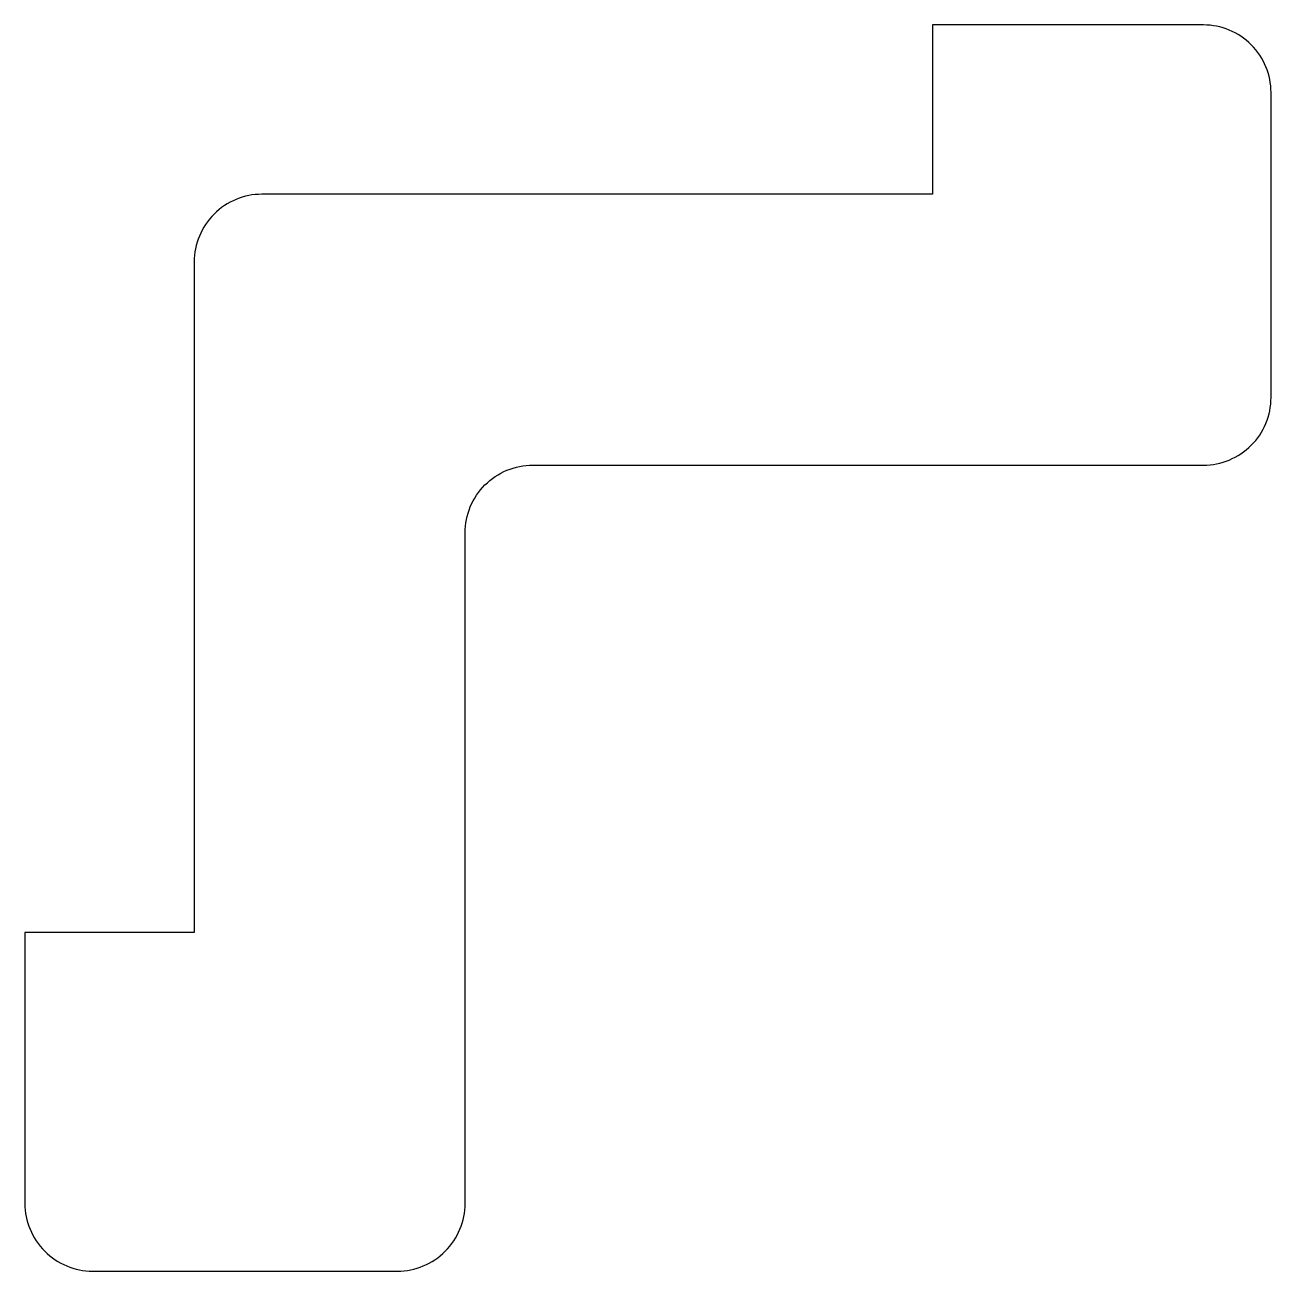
# Model space of a CAD drawing. Header units: metres. Extents: x 1190.2 to 1227, y 124.1 to 160.9.
import ezdxf

# ---------------------------------------------------------------- set-up
doc = ezdxf.new("R2010")
doc.units = ezdxf.units.M

msp = doc.modelspace()

# ---------------------------------------------------------------- linework, layer by layer
at = {"layer": 'OuterContour', "color": 3}
msp.add_lwpolyline([(1216.989, 160.85), (1216.989, 155.85), (1197.189, 155.85, 0.414214), (1195.189, 153.85), (1195.189, 134.05), (1190.189, 134.05), (1190.189, 126.05, 0.414214), (1192.189, 124.05), (1201.189, 124.05, 0.414214), (1203.189, 126.05), (1203.189, 145.85, -0.414214), (1205.189, 147.85), (1224.989, 147.85, 0.414214), (1226.989, 149.85), (1226.989, 158.85, 0.414214), (1224.989, 160.85)], format="xyb", close=True, dxfattribs=at)

doc.saveas('drawing.dxf')
